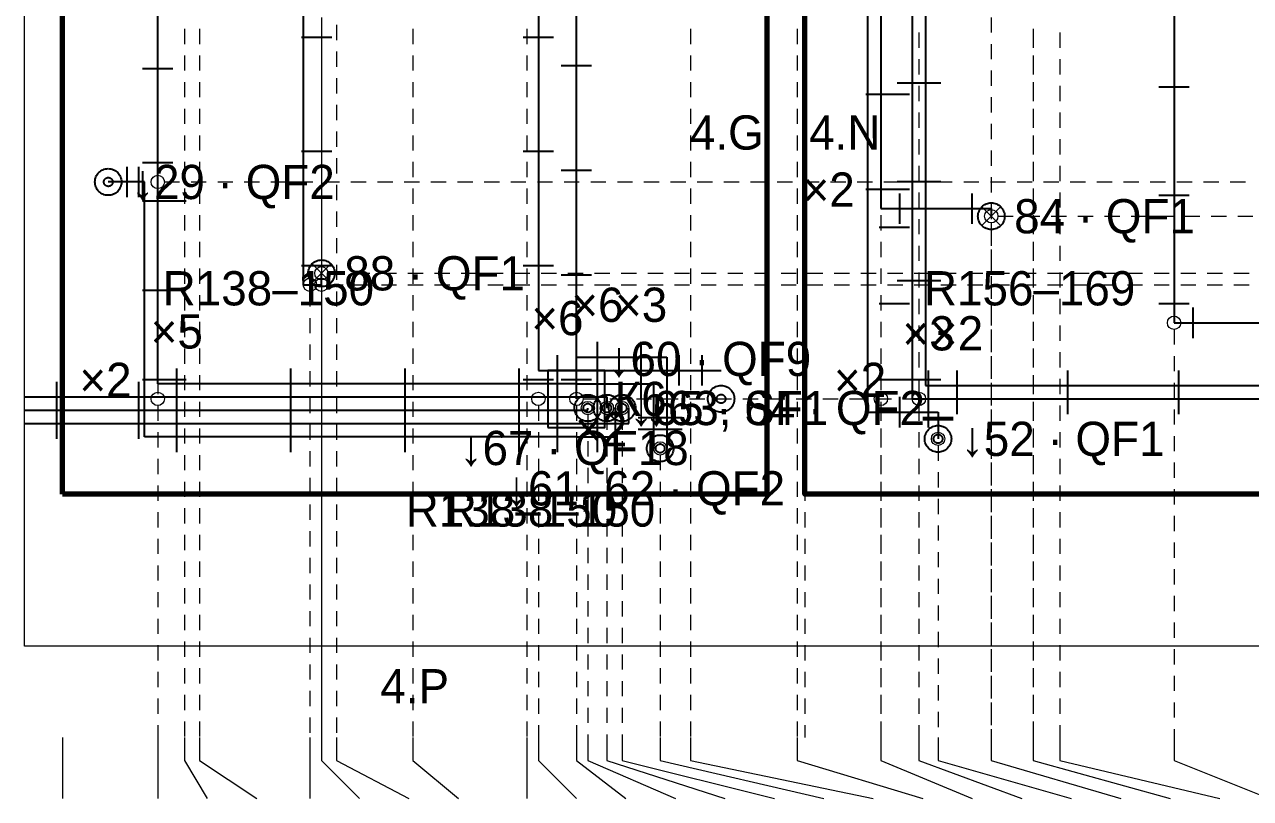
# Paper-space layout '08 Розгортки' of a CAD drawing. Header units: millimetres. Extents: x 0 to 841, y 0 to 594.
# Drawn here: x 632.6 to 697, y 393.2 to 433.9 of the extents above; entities that cross this region are included whole.
import ezdxf
from ezdxf.enums import TextEntityAlignment as Align

# ---------------------------------------------------------------- set-up
doc = ezdxf.new("R2010")
doc.units = ezdxf.units.MM
doc.linetypes.add('E_CABLE_DASH', pattern=[450, 300, -150])
for name, color, linetype in [('E-ELEV', 7, 'Continuous'), ('M-FIX', 7, 'Continuous'), ('W-BOX', 1, 'Continuous'), ('W-CABLE-LIGHT', 1, 'E_CABLE_DASH'), ('W-CABLE-LOW', 1, 'E_CABLE_DASH'), ('W-CABLE-SOCKET', 1, 'E_CABLE_DASH')]:
    doc.layers.add(name, color=color, linetype=linetype)
doc.styles.add('PLEX_LIGHT', font='IBMPlexSans-Light.ttf')

psp = doc.layouts.new('08 Розгортки')

# ---------------------------------------------------------------- linework, layer by layer
at = {"layer": 'E-ELEV', "lineweight": 13, "true_color": 0xd9d3c8}
for p, q in [((648.156, 434.282), (648.156, 433.482)), ((683.356, 434.282), (683.356, 433.482)), ((640.956, 433.682), (640.956, 432.882)), ((641.756, 433.682), (641.756, 432.882)), ((648.156, 433.682), (648.156, 432.882)), ((648.956, 433.882), (648.956, 433.082)), ((652.956, 433.682), (652.956, 432.882)), ((658.956, 433.682), (658.956, 432.882)), ((667.556, 433.682), (667.556, 432.882)), ((673.156, 433.682), (673.156, 432.882)), ((673.156, 433.682), (673.156, 432.882)), ((677.556, 433.682), (677.556, 432.882)), ((685.556, 433.682), (685.556, 432.882)), ((639.556, 433.482), (639.556, 432.682)), ((673.556, 433.482), (673.556, 432.682)), ((679.556, 433.482), (679.556, 432.682)), ((685.556, 433.482), (685.556, 432.682)), ((686.956, 433.482), (686.956, 432.682)), ((640.956, 432.282), (640.956, 431.482)), ((641.756, 432.282), (641.756, 431.482)), ((648.156, 432.882), (648.156, 432.082)), ((648.156, 432.282), (648.156, 431.482)), ((648.956, 432.482), (648.956, 431.682)), ((652.956, 432.282), (652.956, 431.482)), ((658.956, 432.282), (658.956, 431.482)), ((667.556, 432.282), (667.556, 431.482)), ((673.156, 432.282), (673.156, 431.482)), ((673.156, 432.282), (673.156, 431.482)), ((677.556, 432.282), (677.556, 431.482)), ((683.356, 432.882), (683.356, 432.082)), ((685.556, 432.282), (685.556, 431.482)), ((639.556, 432.082), (639.556, 431.282)), ((673.556, 432.082), (673.556, 431.282)), ((679.556, 432.082), (679.556, 431.282)), ((685.556, 432.082), (685.556, 431.282)), ((686.956, 432.082), (686.956, 431.282)), ((648.156, 431.482), (648.156, 430.682)), ((648.956, 431.082), (648.956, 430.282)), ((683.356, 431.482), (683.356, 430.682)), ((639.556, 430.682), (639.556, 429.882)), ((640.956, 430.882), (640.956, 430.082)), ((641.756, 430.882), (641.756, 430.082)), ((648.156, 430.882), (648.156, 430.082)), ((652.956, 430.882), (652.956, 430.082)), ((658.956, 430.882), (658.956, 430.082)), ((667.556, 430.882), (667.556, 430.082)), ((673.156, 430.882), (673.156, 430.082)), ((673.156, 430.882), (673.156, 430.082)), ((673.556, 430.682), (673.556, 429.882)), ((677.556, 430.882), (677.556, 430.082)), ((679.556, 430.682), (679.556, 429.882)), ((685.556, 430.882), (685.556, 430.082)), ((685.556, 430.682), (685.556, 429.882)), ((686.956, 430.682), (686.956, 429.882)), ((648.156, 430.082), (648.156, 429.282)), ((648.956, 429.682), (648.956, 428.882)), ((683.356, 430.082), (683.356, 429.282)), ((639.556, 429.282), (639.556, 428.482)), ((640.956, 429.482), (640.956, 428.682)), ((641.756, 429.482), (641.756, 428.682)), ((648.156, 429.482), (648.156, 428.682)), ((652.956, 429.482), (652.956, 428.682)), ((658.956, 429.482), (658.956, 428.682)), ((667.556, 429.482), (667.556, 428.682)), ((673.156, 429.482), (673.156, 428.682)), ((673.156, 429.482), (673.156, 428.682)), ((673.556, 429.282), (673.556, 428.482)), ((677.556, 429.482), (677.556, 428.682)), ((679.556, 429.282), (679.556, 428.482)), ((685.556, 429.482), (685.556, 428.682)), ((685.556, 429.282), (685.556, 428.482)), ((686.956, 429.282), (686.956, 428.482)), ((648.156, 428.682), (648.156, 427.882)), ((683.356, 428.682), (683.356, 427.882)), ((639.556, 427.882), (639.556, 427.082)), ((640.956, 428.082), (640.956, 427.282)), ((641.756, 428.082), (641.756, 427.282)), ((648.156, 428.082), (648.156, 427.282)), ((648.956, 428.282), (648.956, 427.482)), ((652.956, 428.082), (652.956, 427.282)), ((658.956, 428.082), (658.956, 427.282)), ((667.556, 428.082), (667.556, 427.282)), ((673.156, 428.082), (673.156, 427.282)), ((673.156, 428.082), (673.156, 427.282)), ((673.556, 427.882), (673.556, 427.082)), ((677.556, 428.082), (677.556, 427.282)), ((679.556, 427.882), (679.556, 427.082)), ((685.556, 428.082), (685.556, 427.282)), ((685.556, 427.882), (685.556, 427.082)), ((686.956, 427.882), (686.956, 427.082)), ((648.156, 427.282), (648.156, 426.482)), ((683.356, 427.282), (683.356, 426.482)), ((639.556, 426.482), (639.556, 425.682)), ((640.956, 426.682), (640.956, 425.882)), ((641.756, 426.682), (641.756, 425.882)), ((648.156, 426.682), (648.156, 425.882)), ((648.956, 426.882), (648.956, 426.082)), ((652.956, 426.682), (652.956, 425.882)), ((658.956, 426.682), (658.956, 425.882)), ((667.556, 426.682), (667.556, 425.882)), ((673.156, 426.682), (673.156, 425.882)), ((673.156, 426.682), (673.156, 425.882)), ((673.556, 426.482), (673.556, 425.682)), ((677.556, 426.682), (677.556, 425.882)), ((679.556, 426.482), (679.556, 425.682)), ((685.556, 426.682), (685.556, 425.882)), ((685.556, 426.482), (685.556, 425.682)), ((686.956, 426.482), (686.956, 425.682)), ((648.156, 425.882), (648.156, 425.082)), ((683.356, 425.882), (683.356, 425.082)), ((639.906, 425.632), (640.706, 425.632)), ((640.956, 425.282), (640.956, 424.482)), ((641.306, 425.632), (642.106, 425.632)), ((641.756, 425.282), (641.756, 424.482)), ((642.706, 425.632), (643.506, 425.632)), ((644.106, 425.632), (644.906, 425.632)), ((645.506, 425.632), (646.306, 425.632)), ((646.906, 425.632), (647.706, 425.632)), ((648.156, 425.282), (648.156, 424.482)), ((648.306, 425.632), (649.106, 425.632)), ((648.956, 425.482), (648.956, 424.682)), ((649.706, 425.632), (650.506, 425.632)), ((651.106, 425.632), (651.906, 425.632)), ((652.506, 425.632), (653.306, 425.632)), ((652.956, 425.282), (652.956, 424.482)), ((653.906, 425.632), (654.706, 425.632)), ((655.306, 425.632), (656.106, 425.632)), ((656.706, 425.632), (657.506, 425.632)), ((658.106, 425.632), (658.906, 425.632)), ((658.956, 425.282), (658.956, 424.482)), ((659.506, 425.632), (660.306, 425.632)), ((660.906, 425.632), (661.706, 425.632)), ((662.306, 425.632), (663.106, 425.632)), ((663.706, 425.632), (664.506, 425.632)), ((665.106, 425.632), (665.906, 425.632)), ((666.506, 425.632), (667.306, 425.632)), ((667.556, 425.282), (667.556, 424.482)), ((667.906, 425.632), (668.706, 425.632)), ((669.306, 425.632), (670.106, 425.632)), ((670.706, 425.632), (671.506, 425.632)), ((672.106, 425.632), (672.906, 425.632)), ((673.156, 425.282), (673.156, 424.482)), ((673.156, 425.282), (673.156, 424.482)), ((673.506, 425.632), (674.306, 425.632)), ((674.906, 425.632), (675.706, 425.632)), ((676.306, 425.632), (677.106, 425.632)), ((677.556, 425.282), (677.556, 424.482)), ((677.706, 425.632), (678.506, 425.632)), ((679.106, 425.632), (679.906, 425.632)), ((680.506, 425.632), (681.306, 425.632)), ((681.906, 425.632), (682.706, 425.632)), ((683.306, 425.632), (684.106, 425.632)), ((684.706, 425.632), (685.506, 425.632)), ((685.556, 425.282), (685.556, 424.482)), ((686.106, 425.632), (686.906, 425.632)), ((687.506, 425.632), (688.306, 425.632)), ((688.906, 425.632), (689.706, 425.632)), ((690.306, 425.632), (691.106, 425.632)), ((691.706, 425.632), (692.506, 425.632)), ((693.106, 425.632), (693.906, 425.632)), ((694.506, 425.632), (695.306, 425.632)), ((695.906, 425.632), (696.706, 425.632)), ((639.556, 425.082), (639.556, 424.282)), ((673.556, 425.082), (673.556, 424.282)), ((679.556, 425.082), (679.556, 424.282)), ((685.556, 425.082), (685.556, 424.282)), ((686.956, 425.082), (686.956, 424.282)), ((640.956, 423.882), (640.956, 423.082)), ((641.756, 423.882), (641.756, 423.082)), ((648.156, 424.482), (648.156, 423.682)), ((648.156, 423.882), (648.156, 423.082)), ((648.956, 424.082), (648.956, 423.282)), ((652.956, 423.882), (652.956, 423.082)), ((658.956, 423.882), (658.956, 423.082)), ((667.556, 423.882), (667.556, 423.082)), ((673.156, 423.882), (673.156, 423.082)), ((673.156, 423.882), (673.156, 423.082)), ((677.556, 423.882), (677.556, 423.082)), ((683.356, 424.482), (683.356, 423.682)), ((685.556, 423.882), (685.556, 423.082)), ((639.556, 423.682), (639.556, 422.882)), ((673.556, 423.682), (673.556, 422.882)), ((679.556, 423.682), (679.556, 422.882)), ((683.356, 423.482), (683.356, 422.682)), ((683.356, 423.482), (683.356, 422.682)), ((683.706, 423.832), (684.506, 423.832)), ((685.106, 423.832), (685.906, 423.832)), ((685.556, 423.682), (685.556, 422.882)), ((686.506, 423.832), (687.306, 423.832)), ((686.956, 423.682), (686.956, 422.882)), ((687.906, 423.832), (688.706, 423.832)), ((689.306, 423.832), (690.106, 423.832)), ((690.706, 423.832), (691.506, 423.832)), ((692.106, 423.832), (692.906, 423.832)), ((693.506, 423.832), (694.306, 423.832)), ((694.906, 423.832), (695.706, 423.832)), ((696.306, 423.832), (697.106, 423.832)), ((648.156, 423.082), (648.156, 422.282)), ((648.956, 422.682), (648.956, 421.882)), ((683.356, 423.082), (683.356, 422.282)), ((639.556, 422.282), (639.556, 421.482)), ((640.956, 422.482), (640.956, 421.682)), ((641.756, 422.482), (641.756, 421.682)), ((648.156, 422.482), (648.156, 421.682)), ((652.956, 422.482), (652.956, 421.682)), ((658.956, 422.482), (658.956, 421.682)), ((667.556, 422.482), (667.556, 421.682)), ((673.156, 422.482), (673.156, 421.682)), ((673.156, 422.482), (673.156, 421.682)), ((673.556, 422.282), (673.556, 421.482)), ((677.556, 422.482), (677.556, 421.682)), ((679.556, 422.282), (679.556, 421.482)), ((683.356, 422.082), (683.356, 421.282)), ((683.356, 422.082), (683.356, 421.282)), ((685.556, 422.482), (685.556, 421.682)), ((685.556, 422.282), (685.556, 421.482)), ((686.956, 422.282), (686.956, 421.482)), ((648.156, 421.682), (648.156, 420.882)), ((683.356, 421.682), (683.356, 420.882)), ((639.556, 420.882), (639.556, 420.082)), ((640.956, 421.082), (640.956, 420.282)), ((641.756, 421.082), (641.756, 420.282)), ((648.156, 421.082), (648.156, 420.282)), ((648.506, 420.832), (649.306, 420.832)), ((648.956, 421.282), (648.956, 420.482)), ((649.906, 420.832), (650.706, 420.832)), ((651.306, 420.832), (652.106, 420.832)), ((652.706, 420.832), (653.506, 420.832)), ((652.956, 421.082), (652.956, 420.282)), ((654.106, 420.832), (654.906, 420.832)), ((655.506, 420.832), (656.306, 420.832)), ((656.906, 420.832), (657.706, 420.832)), ((658.306, 420.832), (659.106, 420.832)), ((658.956, 421.082), (658.956, 420.282)), ((659.706, 420.832), (660.506, 420.832)), ((661.106, 420.832), (661.906, 420.832)), ((662.506, 420.832), (663.306, 420.832)), ((663.906, 420.832), (664.706, 420.832)), ((665.306, 420.832), (666.106, 420.832)), ((666.706, 420.832), (667.506, 420.832)), ((667.556, 421.082), (667.556, 420.282)), ((668.106, 420.832), (668.906, 420.832)), ((669.506, 420.832), (670.306, 420.832)), ((670.906, 420.832), (671.706, 420.832)), ((672.306, 420.832), (673.106, 420.832)), ((673.156, 421.082), (673.156, 420.282)), ((673.156, 421.082), (673.156, 420.282)), ((673.556, 420.882), (673.556, 420.082)), ((673.706, 420.832), (674.506, 420.832)), ((675.106, 420.832), (675.906, 420.832)), ((676.506, 420.832), (677.306, 420.832)), ((677.556, 421.082), (677.556, 420.282)), ((677.906, 420.832), (678.706, 420.832)), ((679.306, 420.832), (680.106, 420.832)), ((679.556, 420.882), (679.556, 420.082)), ((680.706, 420.832), (681.506, 420.832)), ((682.106, 420.832), (682.906, 420.832)), ((683.356, 420.682), (683.356, 419.882)), ((683.356, 420.682), (683.356, 419.882)), ((683.506, 420.832), (684.306, 420.832)), ((684.906, 420.832), (685.706, 420.832)), ((685.556, 421.082), (685.556, 420.282)), ((685.556, 420.882), (685.556, 420.082)), ((686.306, 420.832), (687.106, 420.832)), ((686.956, 420.882), (686.956, 420.082)), ((687.706, 420.832), (688.506, 420.832)), ((689.106, 420.832), (689.906, 420.832)), ((690.506, 420.832), (691.306, 420.832)), ((691.906, 420.832), (692.706, 420.832)), ((693.306, 420.832), (694.106, 420.832)), ((694.706, 420.832), (695.506, 420.832)), ((696.106, 420.832), (696.906, 420.832)), ((648.156, 420.482), (648.156, 419.682)), ((648.156, 420.282), (648.156, 419.482)), ((648.506, 420.232), (649.306, 420.232)), ((649.906, 420.232), (650.706, 420.232)), ((651.306, 420.232), (652.106, 420.232)), ((652.706, 420.232), (653.506, 420.232)), ((654.106, 420.232), (654.906, 420.232)), ((655.506, 420.232), (656.306, 420.232)), ((656.906, 420.232), (657.706, 420.232)), ((658.306, 420.232), (659.106, 420.232)), ((659.706, 420.232), (660.506, 420.232)), ((661.106, 420.232), (661.906, 420.232)), ((662.506, 420.232), (663.306, 420.232)), ((663.906, 420.232), (664.706, 420.232)), ((665.306, 420.232), (666.106, 420.232)), ((666.706, 420.232), (667.506, 420.232)), ((668.106, 420.232), (668.906, 420.232)), ((669.506, 420.232), (670.306, 420.232)), ((670.906, 420.232), (671.706, 420.232)), ((672.306, 420.232), (673.106, 420.232)), ((673.706, 420.232), (674.506, 420.232)), ((675.106, 420.232), (675.906, 420.232)), ((676.506, 420.232), (677.306, 420.232)), ((677.906, 420.232), (678.706, 420.232)), ((679.306, 420.232), (680.106, 420.232)), ((680.706, 420.232), (681.506, 420.232)), ((682.106, 420.232), (682.906, 420.232)), ((683.356, 420.282), (683.356, 419.482)), ((683.506, 420.232), (684.306, 420.232)), ((684.906, 420.232), (685.706, 420.232)), ((686.306, 420.232), (687.106, 420.232)), ((687.706, 420.232), (688.506, 420.232)), ((689.106, 420.232), (689.906, 420.232)), ((690.506, 420.232), (691.306, 420.232)), ((691.906, 420.232), (692.706, 420.232)), ((693.306, 420.232), (694.106, 420.232)), ((694.706, 420.232), (695.506, 420.232)), ((696.106, 420.232), (696.906, 420.232)), ((639.556, 419.482), (639.556, 418.682)), ((640.956, 419.682), (640.956, 418.882)), ((641.756, 419.682), (641.756, 418.882)), ((647.556, 419.882), (647.556, 419.082)), ((648.156, 419.882), (648.156, 419.082)), ((648.156, 419.682), (648.156, 418.882)), ((648.956, 419.882), (648.956, 419.082)), ((652.956, 419.682), (652.956, 418.882)), ((658.956, 419.682), (658.956, 418.882)), ((667.556, 419.682), (667.556, 418.882)), ((673.156, 419.682), (673.156, 418.882)), ((673.156, 419.682), (673.156, 418.882)), ((673.556, 419.482), (673.556, 418.682)), ((677.556, 419.682), (677.556, 418.882)), ((679.556, 419.482), (679.556, 418.682)), ((685.556, 419.682), (685.556, 418.882)), ((685.556, 419.482), (685.556, 418.682)), ((686.956, 419.482), (686.956, 418.682)), ((648.156, 419.082), (648.156, 418.282)), ((648.156, 418.882), (648.156, 418.082)), ((683.356, 419.282), (683.356, 418.482)), ((683.356, 419.282), (683.356, 418.482)), ((683.356, 418.882), (683.356, 418.082)), ((639.556, 418.082), (639.556, 417.282)), ((640.956, 418.282), (640.956, 417.482)), ((641.756, 418.282), (641.756, 417.482)), ((647.556, 418.482), (647.556, 417.682)), ((648.156, 418.482), (648.156, 417.682)), ((648.156, 418.282), (648.156, 417.482)), ((648.956, 418.482), (648.956, 417.682)), ((652.956, 418.282), (652.956, 417.482)), ((658.956, 418.282), (658.956, 417.482)), ((667.556, 418.282), (667.556, 417.482)), ((673.156, 418.282), (673.156, 417.482)), ((673.156, 418.282), (673.156, 417.482)), ((673.556, 418.082), (673.556, 417.282)), ((677.556, 418.282), (677.556, 417.482)), ((679.556, 418.082), (679.556, 417.282)), ((685.556, 418.282), (685.556, 417.482)), ((685.556, 418.082), (685.556, 417.282)), ((686.956, 418.082), (686.956, 417.282)), ((648.156, 417.682), (648.156, 416.882)), ((648.156, 417.482), (648.156, 416.682)), ((683.356, 417.882), (683.356, 417.082)), ((683.356, 417.882), (683.356, 417.082)), ((683.356, 417.482), (683.356, 416.682)), ((692.956, 417.882), (692.956, 417.082)), ((640.956, 416.882), (640.956, 416.082)), ((641.756, 416.882), (641.756, 416.082)), ((647.556, 417.082), (647.556, 416.282)), ((648.156, 417.082), (648.156, 416.282)), ((648.156, 416.882), (648.156, 416.082)), ((648.956, 417.082), (648.956, 416.282)), ((652.956, 416.882), (652.956, 416.082)), ((658.956, 416.882), (658.956, 416.082)), ((667.556, 416.882), (667.556, 416.082)), ((673.156, 416.882), (673.156, 416.082)), ((673.156, 416.882), (673.156, 416.082)), ((677.556, 416.882), (677.556, 416.082)), ((685.556, 416.882), (685.556, 416.082)), ((639.556, 416.682), (639.556, 415.882)), ((648.156, 416.282), (648.156, 415.482)), ((673.556, 416.682), (673.556, 415.882)), ((679.556, 416.682), (679.556, 415.882)), ((683.356, 416.482), (683.356, 415.682)), ((683.356, 416.482), (683.356, 415.682)), ((685.556, 416.682), (685.556, 415.882)), ((686.956, 416.682), (686.956, 415.882)), ((692.956, 416.482), (692.956, 415.682)), ((647.556, 415.682), (647.556, 414.882)), ((648.156, 416.082), (648.156, 415.282)), ((648.156, 415.682), (648.156, 414.882)), ((648.956, 415.682), (648.956, 414.882)), ((683.356, 416.082), (683.356, 415.282)), ((639.556, 415.282), (639.556, 414.482)), ((640.956, 415.482), (640.956, 414.682)), ((641.756, 415.482), (641.756, 414.682)), ((648.156, 415.482), (648.156, 414.682)), ((648.156, 414.882), (648.156, 414.082)), ((652.956, 415.482), (652.956, 414.682)), ((658.956, 415.482), (658.956, 414.682)), ((667.556, 415.482), (667.556, 414.682)), ((673.156, 415.482), (673.156, 414.682)), ((673.156, 415.482), (673.156, 414.682)), ((673.556, 415.282), (673.556, 414.482)), ((677.556, 415.482), (677.556, 414.682)), ((679.556, 415.282), (679.556, 414.482)), ((683.356, 415.082), (683.356, 414.282)), ((683.356, 415.082), (683.356, 414.282)), ((685.556, 415.482), (685.556, 414.682)), ((685.556, 415.282), (685.556, 414.482)), ((686.956, 415.282), (686.956, 414.482)), ((692.956, 415.082), (692.956, 414.282)), ((647.556, 414.282), (647.556, 413.482)), ((648.156, 414.682), (648.156, 413.882)), ((648.156, 414.282), (648.156, 413.482)), ((648.956, 414.282), (648.956, 413.482)), ((661.906, 414.232), (662.706, 414.232)), ((663.306, 414.232), (664.106, 414.232)), ((664.706, 414.232), (665.506, 414.232)), ((666.106, 414.232), (666.906, 414.232)), ((667.506, 414.232), (668.306, 414.232)), ((668.906, 414.232), (669.706, 414.232)), ((670.306, 414.232), (671.106, 414.232)), ((671.706, 414.232), (672.506, 414.232)), ((673.106, 414.232), (673.906, 414.232)), ((674.506, 414.232), (675.306, 414.232)), ((675.906, 414.232), (676.706, 414.232)), ((677.306, 414.232), (678.106, 414.232)), ((678.706, 414.232), (679.506, 414.232)), ((680.106, 414.232), (680.906, 414.232)), ((681.506, 414.232), (682.306, 414.232)), ((682.906, 414.232), (683.706, 414.232)), ((683.356, 414.682), (683.356, 413.882)), ((684.306, 414.232), (685.106, 414.232)), ((685.706, 414.232), (686.506, 414.232)), ((687.106, 414.232), (687.906, 414.232)), ((688.506, 414.232), (689.306, 414.232)), ((689.906, 414.232), (690.706, 414.232)), ((691.306, 414.232), (692.106, 414.232)), ((692.706, 414.232), (693.506, 414.232)), ((694.106, 414.232), (694.906, 414.232)), ((695.506, 414.232), (696.306, 414.232)), ((696.906, 414.232), (697.706, 414.232)), ((639.556, 413.882), (639.556, 413.082)), ((639.556, 413.882), (639.556, 413.082)), ((640.956, 414.082), (640.956, 413.282)), ((641.756, 414.082), (641.756, 413.282)), ((648.156, 414.082), (648.156, 413.282)), ((652.956, 414.082), (652.956, 413.282)), ((658.956, 414.082), (658.956, 413.282)), ((659.556, 413.882), (659.556, 413.082)), ((661.556, 413.882), (661.556, 413.082)), ((661.556, 413.882), (661.556, 413.082)), ((667.556, 414.082), (667.556, 413.282)), ((673.156, 414.082), (673.156, 413.282)), ((673.156, 414.082), (673.156, 413.282)), ((673.556, 413.882), (673.556, 413.082)), ((677.556, 414.082), (677.556, 413.282)), ((677.556, 413.882), (677.556, 413.082)), ((679.556, 413.882), (679.556, 413.082)), ((679.556, 413.882), (679.556, 413.082)), ((683.356, 413.682), (683.356, 412.882)), ((683.356, 413.682), (683.356, 412.882)), ((685.556, 414.082), (685.556, 413.282)), ((685.556, 413.882), (685.556, 413.082)), ((686.956, 413.882), (686.956, 413.082)), ((692.956, 413.682), (692.956, 412.882)), ((648.156, 413.482), (648.156, 412.682)), ((648.156, 413.282), (648.156, 412.482)), ((662.156, 413.403), (662.156, 412.603)), ((663.156, 413.403), (663.156, 412.603)), ((663.956, 413.403), (663.956, 412.603)), ((683.356, 413.282), (683.356, 412.482)), ((639.556, 412.482), (639.556, 411.682)), ((639.556, 412.482), (639.556, 411.682)), ((640.956, 412.682), (640.956, 411.882)), ((641.756, 412.682), (641.756, 411.882)), ((647.556, 412.882), (647.556, 412.082)), ((648.156, 412.882), (648.156, 412.082)), ((648.156, 412.682), (648.156, 411.882)), ((648.956, 412.882), (648.956, 412.082)), ((652.956, 412.682), (652.956, 411.882)), ((658.956, 412.682), (658.956, 411.882)), ((659.556, 412.482), (659.556, 411.682)), ((661.556, 412.482), (661.556, 411.682)), ((661.556, 412.482), (661.556, 411.682)), ((667.556, 412.682), (667.556, 411.882)), ((673.156, 412.682), (673.156, 411.882)), ((673.156, 412.682), (673.156, 411.882)), ((673.556, 412.482), (673.556, 411.682)), ((677.556, 412.682), (677.556, 411.882)), ((677.556, 412.482), (677.556, 411.682)), ((679.556, 412.482), (679.556, 411.682)), ((679.556, 412.482), (679.556, 411.682)), ((683.356, 412.282), (683.356, 411.482)), ((683.356, 412.282), (683.356, 411.482)), ((685.556, 412.682), (685.556, 411.882)), ((685.556, 412.482), (685.556, 411.682)), ((686.956, 412.482), (686.956, 411.682)), ((692.956, 412.282), (692.956, 411.482)), ((648.156, 412.082), (648.156, 411.282)), ((648.156, 411.882), (648.156, 411.082)), ((662.156, 412.003), (662.156, 411.203)), ((663.156, 412.003), (663.156, 411.203)), ((663.956, 412.003), (663.956, 411.203)), ((680.556, 411.782), (680.556, 410.982)), ((683.356, 411.882), (683.356, 411.082)), ((639.556, 411.082), (639.556, 410.282)), ((639.556, 411.082), (639.556, 410.282)), ((640.956, 411.282), (640.956, 410.482)), ((641.756, 411.282), (641.756, 410.482)), ((647.556, 411.482), (647.556, 410.682)), ((648.156, 411.482), (648.156, 410.682)), ((648.156, 411.282), (648.156, 410.482)), ((648.956, 411.482), (648.956, 410.682)), ((652.956, 411.282), (652.956, 410.482)), ((658.956, 411.282), (658.956, 410.482)), ((659.556, 411.082), (659.556, 410.282)), ((661.556, 411.082), (661.556, 410.282)), ((661.556, 411.082), (661.556, 410.282)), ((665.956, 411.282), (665.956, 410.482)), ((667.556, 411.282), (667.556, 410.482)), ((673.156, 411.282), (673.156, 410.482)), ((673.156, 411.282), (673.156, 410.482)), ((673.556, 411.082), (673.556, 410.282)), ((677.556, 411.282), (677.556, 410.482)), ((677.556, 411.082), (677.556, 410.282)), ((679.556, 411.082), (679.556, 410.282)), ((679.556, 411.082), (679.556, 410.282)), ((685.556, 411.282), (685.556, 410.482)), ((685.556, 411.082), (685.556, 410.282)), ((686.956, 411.082), (686.956, 410.282)), ((648.156, 410.682), (648.156, 409.882)), ((648.156, 410.482), (648.156, 409.682)), ((662.156, 410.603), (662.156, 409.803)), ((663.156, 410.603), (663.156, 409.803)), ((663.956, 410.603), (663.956, 409.803)), ((680.556, 410.382), (680.556, 409.582)), ((683.356, 410.882), (683.356, 410.082)), ((683.356, 410.882), (683.356, 410.082)), ((683.356, 410.482), (683.356, 409.682)), ((692.956, 410.882), (692.956, 410.082)), ((640.956, 409.882), (640.956, 409.082)), ((641.756, 409.882), (641.756, 409.082)), ((647.556, 410.082), (647.556, 409.282)), ((648.156, 410.082), (648.156, 409.282)), ((648.156, 409.882), (648.156, 409.082)), ((648.956, 410.082), (648.956, 409.282)), ((652.956, 409.882), (652.956, 409.082)), ((658.956, 409.882), (658.956, 409.082)), ((665.956, 409.882), (665.956, 409.082)), ((667.556, 409.882), (667.556, 409.082)), ((673.156, 409.882), (673.156, 409.082)), ((673.156, 409.882), (673.156, 409.082)), ((677.556, 409.882), (677.556, 409.082)), ((685.556, 409.882), (685.556, 409.082)), ((639.556, 409.682), (639.556, 408.882)), ((639.556, 409.682), (639.556, 408.882)), ((648.156, 409.282), (648.156, 408.482)), ((648.156, 409.082), (648.156, 408.282)), ((659.556, 409.682), (659.556, 408.882)), ((661.556, 409.682), (661.556, 408.882)), ((661.556, 409.682), (661.556, 408.882)), ((662.156, 409.203), (662.156, 408.403)), ((663.156, 409.203), (663.156, 408.403)), ((663.956, 409.203), (663.956, 408.403)), ((673.556, 409.682), (673.556, 408.882)), ((677.556, 409.682), (677.556, 408.882)), ((679.556, 409.682), (679.556, 408.882)), ((679.556, 409.682), (679.556, 408.882)), ((683.356, 409.482), (683.356, 408.682)), ((683.356, 409.482), (683.356, 408.682)), ((683.356, 409.082), (683.356, 408.282)), ((685.556, 409.682), (685.556, 408.882)), ((686.956, 409.682), (686.956, 408.882)), ((692.956, 409.482), (692.956, 408.682)), ((640.956, 408.482), (640.956, 407.682)), ((641.756, 408.482), (641.756, 407.682)), ((647.556, 408.682), (647.556, 407.882)), ((648.156, 408.682), (648.156, 407.882)), ((648.156, 408.482), (648.156, 407.682)), ((648.956, 408.682), (648.956, 407.882)), ((652.956, 408.482), (652.956, 407.682)), ((658.956, 408.482), (658.956, 407.682)), ((665.956, 408.482), (665.956, 407.682)), ((667.556, 408.482), (667.556, 407.682)), ((673.156, 408.482), (673.156, 407.682)), ((673.156, 408.482), (673.156, 407.682)), ((677.556, 408.482), (677.556, 407.682)), ((680.556, 408.982), (680.556, 408.182)), ((685.556, 408.482), (685.556, 407.682)), ((639.556, 408.282), (639.556, 407.482)), ((639.556, 408.282), (639.556, 407.482)), ((648.156, 407.882), (648.156, 407.082)), ((659.556, 408.282), (659.556, 407.482)), ((661.556, 408.282), (661.556, 407.482)), ((661.556, 408.282), (661.556, 407.482)), ((662.156, 407.803), (662.156, 407.003)), ((663.156, 407.803), (663.156, 407.003)), ((663.956, 407.803), (663.956, 407.003)), ((673.556, 408.282), (673.556, 407.482)), ((677.556, 408.282), (677.556, 407.482)), ((679.556, 408.282), (679.556, 407.482)), ((679.556, 408.282), (679.556, 407.482)), ((683.356, 408.082), (683.356, 407.282)), ((683.356, 408.082), (683.356, 407.282)), ((685.556, 408.282), (685.556, 407.482)), ((686.956, 408.282), (686.956, 407.482)), ((692.956, 408.082), (692.956, 407.282)), ((647.556, 407.282), (647.556, 406.482)), ((648.156, 407.682), (648.156, 406.882)), ((648.156, 407.282), (648.156, 406.482)), ((648.956, 407.282), (648.956, 406.482)), ((680.556, 407.582), (680.556, 406.782)), ((683.356, 407.682), (683.356, 406.882)), ((639.556, 406.882), (639.556, 406.082)), ((639.556, 406.882), (639.556, 406.082)), ((640.956, 407.082), (640.956, 406.282)), ((641.756, 407.082), (641.756, 406.282)), ((648.156, 407.082), (648.156, 406.282)), ((648.156, 406.482), (648.156, 405.682)), ((652.956, 407.082), (652.956, 406.282)), ((658.956, 407.082), (658.956, 406.282)), ((659.556, 406.882), (659.556, 406.082)), ((661.556, 406.882), (661.556, 406.082)), ((661.556, 406.882), (661.556, 406.082)), ((665.956, 407.082), (665.956, 406.282)), ((667.556, 407.082), (667.556, 406.282)), ((673.156, 407.082), (673.156, 406.282)), ((673.156, 407.082), (673.156, 406.282)), ((673.556, 406.882), (673.556, 406.082)), ((677.556, 407.082), (677.556, 406.282)), ((677.556, 406.882), (677.556, 406.082)), ((679.556, 406.882), (679.556, 406.082)), ((679.556, 406.882), (679.556, 406.082)), ((683.356, 406.682), (683.356, 405.882)), ((683.356, 406.682), (683.356, 405.882)), ((685.556, 407.082), (685.556, 406.282)), ((685.556, 406.882), (685.556, 406.082)), ((686.956, 406.882), (686.956, 406.082)), ((692.956, 406.682), (692.956, 405.882)), ((647.556, 405.882), (647.556, 405.082)), ((648.156, 406.282), (648.156, 405.482)), ((648.156, 405.882), (648.156, 405.082)), ((648.956, 405.882), (648.956, 405.082)), ((662.156, 406.403), (662.156, 405.603)), ((663.156, 406.403), (663.156, 405.603)), ((663.956, 406.403), (663.956, 405.603)), ((680.556, 406.182), (680.556, 405.382)), ((683.356, 406.282), (683.356, 405.482)), ((639.556, 405.482), (639.556, 404.682)), ((639.556, 405.482), (639.556, 404.682)), ((640.956, 405.682), (640.956, 404.882)), ((641.756, 405.682), (641.756, 404.882)), ((648.156, 405.682), (648.156, 404.882)), ((652.956, 405.682), (652.956, 404.882)), ((658.956, 405.682), (658.956, 404.882)), ((659.556, 405.482), (659.556, 404.682)), ((661.556, 405.482), (661.556, 404.682)), ((661.556, 405.482), (661.556, 404.682)), ((665.956, 405.682), (665.956, 404.882)), ((667.556, 405.682), (667.556, 404.882)), ((673.156, 405.682), (673.156, 404.882)), ((673.156, 405.682), (673.156, 404.882)), ((673.556, 405.482), (673.556, 404.682)), ((677.556, 405.682), (677.556, 404.882)), ((677.556, 405.482), (677.556, 404.682)), ((679.556, 405.482), (679.556, 404.682)), ((679.556, 405.482), (679.556, 404.682)), ((683.356, 405.282), (683.356, 404.482)), ((683.356, 405.282), (683.356, 404.482)), ((685.556, 405.682), (685.556, 404.882)), ((685.556, 405.482), (685.556, 404.682)), ((686.956, 405.482), (686.956, 404.682)), ((692.956, 405.282), (692.956, 404.482)), ((648.156, 405.082), (648.156, 404.282)), ((648.156, 404.882), (648.156, 404.082)), ((662.156, 405.003), (662.156, 404.203)), ((663.156, 405.003), (663.156, 404.203)), ((663.956, 405.003), (663.956, 404.203)), ((680.556, 404.782), (680.556, 403.982)), ((683.356, 404.882), (683.356, 404.082)), ((639.556, 404.082), (639.556, 403.282)), ((639.556, 404.082), (639.556, 403.282)), ((640.956, 404.282), (640.956, 403.482)), ((641.756, 404.282), (641.756, 403.482)), ((647.556, 404.482), (647.556, 403.682)), ((648.156, 404.482), (648.156, 403.682)), ((648.156, 404.282), (648.156, 403.482)), ((648.956, 404.482), (648.956, 403.682)), ((652.956, 404.282), (652.956, 403.482)), ((658.956, 404.282), (658.956, 403.482)), ((659.556, 404.082), (659.556, 403.282)), ((661.556, 404.082), (661.556, 403.282)), ((661.556, 404.082), (661.556, 403.282)), ((665.956, 404.282), (665.956, 403.482)), ((667.556, 404.282), (667.556, 403.482)), ((673.156, 404.282), (673.156, 403.482)), ((673.156, 404.282), (673.156, 403.482)), ((673.556, 404.082), (673.556, 403.282)), ((677.556, 404.282), (677.556, 403.482)), ((677.556, 404.082), (677.556, 403.282)), ((679.556, 404.082), (679.556, 403.282)), ((679.556, 404.082), (679.556, 403.282)), ((685.556, 404.282), (685.556, 403.482)), ((685.556, 404.082), (685.556, 403.282)), ((686.956, 404.082), (686.956, 403.282)), ((648.156, 403.682), (648.156, 402.882)), ((648.156, 403.482), (648.156, 402.682)), ((662.156, 403.603), (662.156, 402.803)), ((663.156, 403.603), (663.156, 402.803)), ((663.956, 403.603), (663.956, 402.803)), ((680.556, 403.382), (680.556, 402.582)), ((683.356, 403.882), (683.356, 403.082)), ((683.356, 403.882), (683.356, 403.082)), ((683.356, 403.482), (683.356, 402.682)), ((692.956, 403.882), (692.956, 403.082)), ((639.556, 402.682), (639.556, 401.882)), ((639.556, 402.682), (639.556, 401.882)), ((640.956, 402.882), (640.956, 402.082)), ((641.756, 402.882), (641.756, 402.082)), ((647.556, 403.082), (647.556, 402.282)), ((648.156, 403.082), (648.156, 402.282)), ((648.156, 402.882), (648.156, 402.082)), ((648.956, 403.082), (648.956, 402.282)), ((652.956, 402.882), (652.956, 402.082)), ((658.956, 402.882), (658.956, 402.082)), ((659.556, 402.682), (659.556, 401.882)), ((661.556, 402.682), (661.556, 401.882)), ((661.556, 402.682), (661.556, 401.882)), ((665.956, 402.882), (665.956, 402.082)), ((667.556, 402.882), (667.556, 402.082)), ((673.156, 402.882), (673.156, 402.082)), ((673.156, 402.882), (673.156, 402.082)), ((673.556, 402.682), (673.556, 401.882)), ((677.556, 402.882), (677.556, 402.082)), ((677.556, 402.682), (677.556, 401.882)), ((679.556, 402.682), (679.556, 401.882)), ((679.556, 402.682), (679.556, 401.882)), ((685.556, 402.882), (685.556, 402.082)), ((685.556, 402.682), (685.556, 401.882)), ((686.956, 402.682), (686.956, 401.882)), ((648.156, 402.282), (648.156, 401.482)), ((648.156, 402.082), (648.156, 401.282)), ((662.156, 402.203), (662.156, 401.403)), ((663.156, 402.203), (663.156, 401.403)), ((663.956, 402.203), (663.956, 401.403)), ((680.556, 401.982), (680.556, 401.182)), ((683.356, 402.482), (683.356, 401.682)), ((683.356, 402.482), (683.356, 401.682)), ((683.356, 402.082), (683.356, 401.282)), ((692.956, 402.482), (692.956, 401.682)), ((640.956, 401.482), (640.956, 400.682)), ((641.756, 401.482), (641.756, 400.682)), ((647.556, 401.682), (647.556, 400.882)), ((648.156, 401.682), (648.156, 400.882)), ((648.156, 401.482), (648.156, 400.682)), ((648.956, 401.682), (648.956, 400.882)), ((652.956, 401.482), (652.956, 400.682)), ((658.956, 401.482), (658.956, 400.682)), ((665.956, 401.482), (665.956, 400.682)), ((667.556, 401.482), (667.556, 400.682)), ((673.156, 401.482), (673.156, 400.682)), ((673.156, 401.482), (673.156, 400.682)), ((677.556, 401.482), (677.556, 400.682)), ((685.556, 401.482), (685.556, 400.682)), ((639.556, 401.282), (639.556, 400.482)), ((639.556, 401.282), (639.556, 400.482)), ((648.156, 400.882), (648.156, 400.082)), ((648.156, 400.682), (648.156, 399.882)), ((659.556, 401.282), (659.556, 400.482)), ((661.556, 401.282), (661.556, 400.482)), ((661.556, 401.282), (661.556, 400.482)), ((662.156, 400.803), (662.156, 400.003)), ((663.156, 400.803), (663.156, 400.003)), ((663.956, 400.803), (663.956, 400.003)), ((673.556, 401.282), (673.556, 400.482)), ((677.556, 401.282), (677.556, 400.482)), ((679.556, 401.282), (679.556, 400.482)), ((679.556, 401.282), (679.556, 400.482)), ((683.356, 401.082), (683.356, 400.282)), ((683.356, 401.082), (683.356, 400.282)), ((683.356, 400.682), (683.356, 399.882)), ((685.556, 401.282), (685.556, 400.482)), ((686.956, 401.282), (686.956, 400.482)), ((692.956, 401.082), (692.956, 400.282)), ((640.956, 400.082), (640.956, 399.282)), ((641.756, 400.082), (641.756, 399.282)), ((647.556, 400.282), (647.556, 399.482)), ((648.156, 400.282), (648.156, 399.482)), ((648.156, 400.082), (648.156, 399.282)), ((648.956, 400.282), (648.956, 399.482)), ((652.956, 400.082), (652.956, 399.282)), ((658.956, 400.082), (658.956, 399.282)), ((665.956, 400.082), (665.956, 399.282)), ((667.556, 400.082), (667.556, 399.282)), ((673.156, 400.082), (673.156, 399.282)), ((673.156, 400.082), (673.156, 399.282)), ((677.556, 400.082), (677.556, 399.282)), ((680.556, 400.582), (680.556, 399.782)), ((685.556, 400.082), (685.556, 399.282)), ((639.556, 399.882), (639.556, 399.082)), ((639.556, 399.882), (639.556, 399.082)), ((648.156, 399.482), (648.156, 398.682)), ((659.556, 399.882), (659.556, 399.082)), ((661.556, 399.882), (661.556, 399.082)), ((661.556, 399.882), (661.556, 399.082)), ((662.156, 399.403), (662.156, 398.603)), ((663.156, 399.403), (663.156, 398.603)), ((663.956, 399.403), (663.956, 398.603)), ((673.556, 399.882), (673.556, 399.082)), ((677.556, 399.882), (677.556, 399.082)), ((679.556, 399.882), (679.556, 399.082)), ((679.556, 399.882), (679.556, 399.082)), ((683.356, 399.682), (683.356, 398.882)), ((683.356, 399.682), (683.356, 398.882)), ((685.556, 399.882), (685.556, 399.082)), ((686.956, 399.882), (686.956, 399.082)), ((692.956, 399.682), (692.956, 398.882)), ((647.556, 398.882), (647.556, 398.082)), ((648.156, 399.282), (648.156, 398.482)), ((648.156, 398.882), (648.156, 398.082)), ((648.956, 398.882), (648.956, 398.082)), ((680.556, 399.182), (680.556, 398.382)), ((683.356, 399.282), (683.356, 398.482)), ((639.556, 398.482), (639.556, 397.682)), ((639.556, 398.482), (639.556, 397.682)), ((640.956, 398.682), (640.956, 397.882)), ((641.756, 398.682), (641.756, 397.882)), ((648.156, 398.682), (648.156, 397.882)), ((652.956, 398.682), (652.956, 397.882)), ((658.956, 398.682), (658.956, 397.882)), ((659.556, 398.482), (659.556, 397.682)), ((661.556, 398.482), (661.556, 397.682)), ((661.556, 398.482), (661.556, 397.682)), ((665.956, 398.682), (665.956, 397.882)), ((667.556, 398.682), (667.556, 397.882)), ((673.156, 398.682), (673.156, 397.882)), ((673.156, 398.682), (673.156, 397.882)), ((673.556, 398.482), (673.556, 397.682)), ((677.556, 398.682), (677.556, 397.882)), ((677.556, 398.482), (677.556, 397.682)), ((679.556, 398.482), (679.556, 397.682)), ((679.556, 398.482), (679.556, 397.682)), ((683.356, 398.282), (683.356, 397.482)), ((683.356, 398.282), (683.356, 397.482)), ((685.556, 398.682), (685.556, 397.882)), ((685.556, 398.482), (685.556, 397.682)), ((686.956, 398.482), (686.956, 397.682)), ((692.956, 398.282), (692.956, 397.482)), ((647.556, 397.482), (647.556, 396.682)), ((648.156, 398.082), (648.156, 397.282)), ((648.156, 397.882), (648.156, 397.082)), ((648.156, 397.482), (648.156, 396.682)), ((648.956, 397.482), (648.956, 396.682)), ((662.156, 398.003), (662.156, 397.203)), ((663.156, 398.003), (663.156, 397.203)), ((663.956, 398.003), (663.956, 397.203)), ((680.556, 397.782), (680.556, 396.982)), ((683.356, 397.882), (683.356, 397.082)), ((639.556, 397.082), (639.556, 396.432)), ((639.556, 397.082), (639.556, 396.432)), ((640.956, 397.282), (640.956, 396.482)), ((641.756, 397.282), (641.756, 396.482)), ((648.156, 397.282), (648.156, 396.482)), ((652.956, 397.282), (652.956, 396.482)), ((658.956, 397.282), (658.956, 396.482)), ((659.556, 397.082), (659.556, 396.432)), ((661.556, 397.082), (661.556, 396.432)), ((661.556, 397.082), (661.556, 396.432)), ((665.956, 397.282), (665.956, 396.482)), ((667.556, 397.282), (667.556, 396.482)), ((673.156, 397.282), (673.156, 396.482)), ((673.156, 397.282), (673.156, 396.482)), ((673.556, 397.082), (673.556, 396.432)), ((677.556, 397.282), (677.556, 396.482)), ((677.556, 397.082), (677.556, 396.432)), ((679.556, 397.082), (679.556, 396.432)), ((679.556, 397.082), (679.556, 396.432)), ((683.356, 396.882), (683.356, 396.432)), ((683.356, 396.882), (683.356, 396.432)), ((685.556, 397.282), (685.556, 396.482)), ((685.556, 397.082), (685.556, 396.432)), ((686.956, 397.082), (686.956, 396.432)), ((692.956, 396.882), (692.956, 396.432)), ((648.156, 396.682), (648.156, 396.432)), ((648.156, 396.482), (648.156, 396.432)), ((662.156, 396.603), (662.156, 396.432)), ((663.156, 396.603), (663.156, 396.432)), ((663.956, 396.603), (663.956, 396.432)), ((683.356, 396.482), (683.356, 396.432))]:
    psp.add_line(p, q, dxfattribs=at)
at = {"layer": 'E-ELEV', "lineweight": 13, "true_color": 0x29251f}
for p, q in [((634.556, 396.432), (634.556, 395.232)), ((639.556, 396.432), (639.556, 395.232)), ((640.956, 396.432), (640.956, 395.232)), ((641.756, 396.432), (641.756, 395.232)), ((647.556, 396.432), (647.556, 395.232)), ((648.156, 396.432), (648.156, 395.232)), ((648.956, 396.432), (648.956, 395.232)), ((652.956, 396.432), (652.956, 395.232)), ((658.956, 396.432), (658.956, 395.232)), ((659.556, 396.432), (659.556, 395.232)), ((661.556, 396.432), (661.556, 395.232)), ((662.156, 396.432), (662.156, 395.232)), ((663.156, 396.432), (663.156, 395.232)), ((663.956, 396.432), (663.956, 395.232)), ((665.956, 396.432), (665.956, 395.232)), ((667.556, 396.432), (667.556, 395.232)), ((673.156, 396.432), (673.156, 395.232)), ((677.556, 396.432), (677.556, 395.232)), ((679.556, 396.432), (679.556, 395.232)), ((680.556, 396.432), (680.556, 395.232)), ((683.356, 396.432), (683.356, 395.232)), ((685.556, 396.432), (685.556, 395.232)), ((686.956, 396.432), (686.956, 395.232)), ((692.956, 396.432), (692.956, 395.232)), ((634.556, 395.232), (634.556, 393.232)), ((639.556, 395.232), (639.556, 393.232)), ((640.956, 395.232), (642.156, 393.232)), ((641.756, 395.232), (644.756, 393.232)), ((647.556, 395.232), (647.556, 393.232)), ((648.156, 395.232), (650.156, 393.232)), ((648.956, 395.232), (652.756, 393.232)), ((652.956, 395.232), (655.356, 393.232)), ((658.956, 395.232), (658.956, 393.232)), ((659.556, 395.232), (661.556, 393.232)), ((661.556, 395.232), (664.156, 393.232)), ((662.156, 395.232), (666.756, 393.232)), ((663.156, 395.232), (669.356, 393.232)), ((663.956, 395.232), (671.956, 393.232)), ((665.956, 395.232), (674.556, 393.232)), ((667.556, 395.232), (677.156, 393.232)), ((673.156, 395.232), (679.756, 393.232)), ((677.556, 395.232), (682.356, 393.232)), ((679.556, 395.232), (684.956, 393.232)), ((680.556, 395.232), (687.556, 393.232)), ((683.356, 395.232), (690.156, 393.232)), ((685.556, 395.232), (692.756, 393.232)), ((686.956, 395.232), (695.356, 393.232)), ((692.956, 395.232), (697.956, 393.232))]:
    psp.add_line(p, q, dxfattribs=at)
at = {"layer": 'E-ELEV', "lineweight": 13, "true_color": 0xd9d3c8}
psp.add_lwpolyline([(632.556, 401.232), (632.556, 485.432), (697.956, 485.432), (697.956, 543.232), (779.356, 543.232), (779.356, 401.232), (673.556, 401.232), (671.556, 401.232), (632.556, 401.232)], close=True, dxfattribs=at)
at = {"layer": 'E-ELEV', "lineweight": 70, "true_color": 0x29251f}
psp.add_lwpolyline([(634.556, 409.232), (634.556, 483.432), (699.956, 483.432), (699.956, 535.232), (775.356, 535.232), (775.356, 409.232), (673.556, 409.232), (673.556, 447.232), (681.956, 447.232), (681.956, 460.032), (663.956, 460.032), (663.956, 447.232), (671.556, 447.232), (671.556, 409.232)], close=True, dxfattribs=at)
at = {"layer": 'E-ELEV', "lineweight": 13, "true_color": 0x9a9288}
for centre in [(639.556, 425.632), (683.356, 423.832), (683.356, 423.832), (683.356, 423.832), (648.156, 420.832), (648.156, 420.832), (647.556, 420.232), (648.156, 420.232), (648.156, 420.232), (692.956, 418.232), (639.556, 414.232), (659.556, 414.232), (661.556, 414.232), (661.556, 414.232), (661.556, 414.232), (677.556, 414.232), (679.556, 414.232), (662.156, 413.753), (663.156, 413.753), (663.956, 413.753), (680.556, 412.132), (665.956, 411.632)]:
    psp.add_circle(centre, 0.35, dxfattribs=at)
at = {"layer": 'M-FIX', "lineweight": 25, "true_color": 0x29251f}
for p, q in [((648.706, 433.232), (647.106, 433.232)), ((660.356, 433.232), (658.756, 433.232)), ((662.356, 431.732), (660.756, 431.732)), ((640.356, 431.582), (638.756, 431.582)), ((680.706, 430.832), (678.406, 430.832)), ((693.756, 430.617), (692.156, 430.617)), ((679.056, 430.232), (676.756, 430.232)), ((648.706, 427.232), (647.106, 427.232)), ((660.356, 427.232), (658.756, 427.232)), ((640.356, 426.632), (638.756, 426.632)), ((637.956, 424.832), (637.956, 426.432)), ((638.556, 424.832), (638.556, 426.432)), ((662.356, 426.232), (660.756, 426.232)), ((679.056, 425.232), (676.756, 425.232)), ((680.706, 425.632), (678.406, 425.632)), ((641.056, 424.632), (638.756, 424.632)), ((678.556, 423.432), (678.556, 425.032)), ((682.356, 423.432), (682.356, 425.032)), ((693.756, 424.924), (692.156, 424.924)), ((679.056, 423.232), (677.456, 423.232)), ((648.706, 421.232), (647.106, 421.232)), ((660.356, 421.232), (658.756, 421.232)), ((662.356, 420.732), (660.756, 420.732)), ((680.706, 420.432), (678.406, 420.432)), ((641.056, 419.932), (638.756, 419.932)), ((679.056, 419.232), (677.456, 419.232)), ((693.756, 419.232), (692.156, 419.232)), ((693.956, 417.432), (693.956, 419.032)), ((662.656, 411.432), (662.656, 417.232)), ((664.956, 414.232), (664.956, 417.232)), ((660.556, 411.432), (660.556, 416.532)), ((666.956, 414.932), (666.956, 416.532)), ((668.156, 414.932), (668.156, 416.532)), ((640.556, 411.432), (640.556, 415.832)), ((646.556, 411.432), (646.556, 415.832)), ((652.556, 411.432), (652.556, 415.832)), ((658.556, 411.432), (658.556, 415.832)), ((680.056, 412.732), (680.056, 415.732)), ((681.556, 413.432), (681.556, 415.732)), ((687.385, 413.432), (687.385, 415.732)), ((693.213, 413.432), (693.213, 415.732)), ((634.256, 412.132), (634.256, 415.132)), ((638.556, 412.132), (638.556, 415.132)), ((641.056, 415.232), (638.756, 415.232)), ((660.356, 415.232), (658.756, 415.232)), ((662.356, 415.232), (660.756, 415.232)), ((679.056, 415.232), (677.456, 415.232)), ((680.706, 415.232), (678.406, 415.232)), ((678.556, 412.732), (678.556, 414.332)), ((667.106, 413.232), (664.806, 413.232)), ((681.356, 413.232), (679.756, 413.232)), ((681.356, 413.132), (679.756, 413.132)), ((667.106, 412.632), (664.806, 412.632))]:
    psp.add_line(p, q, dxfattribs=at)
at = {"layer": 'W-BOX', "lineweight": 25, "true_color": 0xb3261e}
psp.add_lwpolyline([(660.056, 412.732), (663.056, 412.732), (663.056, 415.732), (660.056, 415.732)], close=True, dxfattribs=at)
at = {"layer": 'W-CABLE-LIGHT', "lineweight": 13, "true_color": 0xf28e2b}
for p, q in [((682.866, 423.342), (683.846, 424.322)), ((682.866, 424.322), (683.846, 423.342)), ((647.666, 420.342), (648.646, 421.322)), ((647.666, 421.322), (648.646, 420.342))]:
    psp.add_line(p, q, dxfattribs=at)
at = {"layer": 'W-CABLE-LIGHT', "lineweight": 25, "true_color": 0xf28e2b}
for points in [[(677.556, 437.882), (684.956, 437.882), (684.956, 463.732), (647.206, 463.732), (647.206, 420.232), (648.156, 420.232), (648.156, 420.832)], [(676.856, 438.232), (676.856, 413.532), (680.556, 413.532), (680.556, 412.132)], [(677.556, 438.232), (677.556, 424.232), (683.356, 424.232), (683.356, 423.832)]]:
    psp.add_lwpolyline(points, dxfattribs=at)
at = {"layer": 'W-CABLE-LIGHT', "lineweight": 25, "true_color": 0xd4a72c}
for points in [[(661.556, 415.032), (639.556, 415.032), (639.556, 456.232)], [(661.556, 414.232), (661.556, 438.232), (667.556, 438.232), (667.556, 438.432), (668.656, 438.432)], [(661.556, 412.232), (638.856, 412.232), (638.856, 425.632), (636.956, 425.632)], [(661.556, 416.432), (666.306, 416.432), (666.306, 411.632)], [(661.556, 415.032), (665.606, 415.032), (665.606, 411.632)], [(661.556, 412.232), (663.606, 412.232), (663.606, 413.753)], [(661.556, 412.932), (664.306, 412.932), (664.306, 413.753)], [(632.556, 412.932), (661.556, 412.932)]]:
    psp.add_lwpolyline(points, dxfattribs=at)
for centre, radius in [((636.956, 425.632), 0.7), ((636.956, 425.632), 0.233), ((663.956, 413.753), 0.7), ((663.956, 413.753), 0.233), ((665.956, 411.632), 0.7), ((665.956, 411.632), 0.233)]:
    psp.add_circle(centre, radius, dxfattribs=at)
at = {"layer": 'W-CABLE-LIGHT', "lineweight": 25, "true_color": 0xf28e2b}
for centre, radius in [((683.356, 423.832), 0.7), ((648.156, 420.832), 0.7), ((680.556, 412.132), 0.7), ((680.556, 412.132), 0.233)]:
    psp.add_circle(centre, radius, dxfattribs=at)
at = {"layer": 'W-CABLE-LOW', "lineweight": 25, "true_color": 0x29251f}
psp.add_lwpolyline([(692.956, 485.432), (692.956, 418.232), (736.956, 418.232), (736.956, 416.232), (736.556, 416.232), (736.556, 416.632)], dxfattribs=at)
at = {"layer": 'W-CABLE-SOCKET', "lineweight": 25, "true_color": 0x76b7b2}
for points in [[(679.556, 442.232), (686.356, 442.232), (686.356, 465.832), (659.556, 465.832), (659.556, 415.732), (669.156, 415.732)], [(679.206, 442.232), (679.206, 414.232), (723.356, 414.232), (723.356, 411.632)], [(679.906, 442.232), (679.906, 414.932), (749.556, 414.932)]]:
    psp.add_lwpolyline(points, dxfattribs=at)
at = {"layer": 'W-CABLE-SOCKET', "lineweight": 25, "true_color": 0x29251f}
psp.add_lwpolyline([(632.556, 414.332), (663.156, 414.332), (663.156, 413.753)], dxfattribs=at)
at = {"layer": 'W-CABLE-SOCKET', "lineweight": 25, "true_color": 0x4fb0a0}
psp.add_lwpolyline([(632.556, 413.632), (662.156, 413.632), (662.156, 413.753)], dxfattribs=at)
at = {"layer": 'W-CABLE-SOCKET', "lineweight": 25, "true_color": 0x76b7b2}
for radius in [0.7, 0.233]:
    psp.add_circle((669.156, 414.232), radius, dxfattribs=at)
at = {"layer": 'W-CABLE-SOCKET', "lineweight": 25, "true_color": 0x4fb0a0}
for radius in [0.7, 0.233]:
    psp.add_circle((662.156, 413.753), radius, dxfattribs=at)
at = {"layer": 'W-CABLE-SOCKET', "lineweight": 25, "true_color": 0x29251f}
for radius in [0.7, 0.233]:
    psp.add_circle((663.156, 413.753), radius, dxfattribs=at)

# ---------------------------------------------------------------- texts
at = {"layer": 'E-ELEV', "true_color": 0x9a9288, "style": 'PLEX_LIGHT'}
for s, p in [('4.G', (669.456, 428.232)), ('4.N', (675.656, 428.232)), ('4.P', (653.056, 399.132))]:
    psp.add_text(s, height=1.8, dxfattribs=at).set_placement(p, align=Align.MIDDLE_CENTER)
at = {"layer": 'M-FIX', "true_color": 0x29251f, "style": 'PLEX_LIGHT'}
for s, p in [('×2', (674.809, 425.232)), ('R138–150', (645.369, 420.045)), ('R156–169', (685.369, 420.045)), ('×6', (662.656, 419.179)), ('×3', (664.956, 419.179)), ('×6', (660.556, 418.479)), ('×5', (640.556, 417.779)), ('×3', (680.056, 417.679)), ('×2', (681.556, 417.679)), ('×2', (636.809, 415.232)), ('×2', (676.459, 415.232)), ('×2', (662.859, 412.632)), ('R138–150', (658.144, 408.42)), ('R138–150', (660.144, 408.42))]:
    psp.add_text(s, height=1.8, dxfattribs=at).set_placement(p, align=Align.MIDDLE_CENTER)
at = {"layer": 'W-BOX', "true_color": 0xb3261e, "style": 'PLEX_LIGHT'}
psp.add_text('К6', height=1.8, dxfattribs=at).set_placement((663.556, 414.232), align=Align.MIDDLE_LEFT)
at = {"layer": 'W-CABLE-LIGHT', "true_color": 0x29251f, "style": 'PLEX_LIGHT'}
for s, p in [('↓29 · QF2', (638.156, 425.632)), ('84 · QF1', (684.556, 423.832)), ('88 · QF1', (649.356, 420.832)), ('↓63, 64 · QF2', (665.156, 413.753)), ('↓52 · QF1', (681.756, 412.132)), ('↓61, 62 · QF2', (657.805, 409.532))]:
    psp.add_text(s, height=1.8, dxfattribs=at).set_placement(p, align=Align.MIDDLE_LEFT)
at = {"layer": 'W-CABLE-SOCKET', "true_color": 0x29251f, "style": 'PLEX_LIGHT'}
for s, p in [('↓60 · QF9', (663.191, 416.332)), ('↓65 · SF1', (664.356, 413.753)), ('↓67 · QF18', (655.418, 411.653))]:
    psp.add_text(s, height=1.8, dxfattribs=at).set_placement(p, align=Align.MIDDLE_LEFT)

doc.saveas('drawing.dxf')
